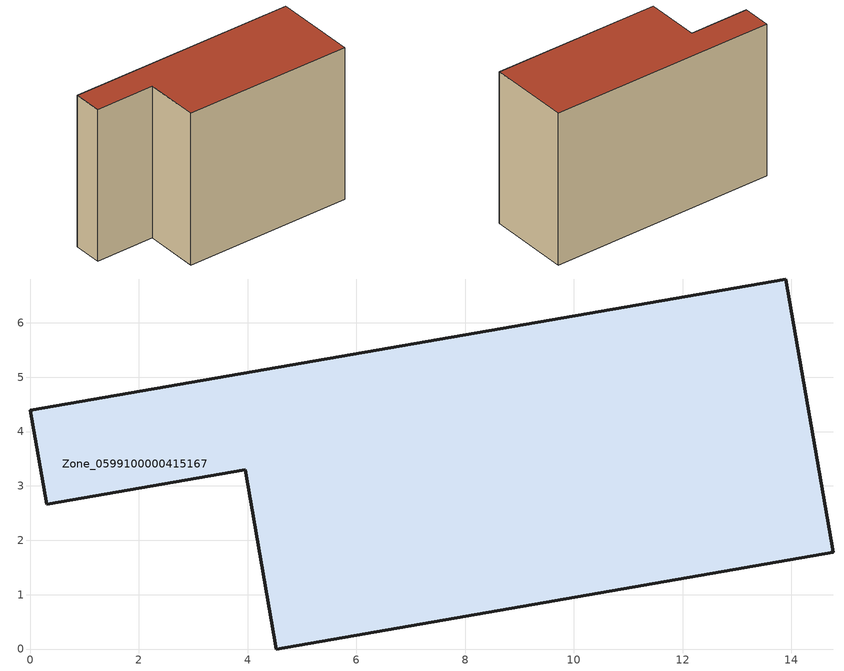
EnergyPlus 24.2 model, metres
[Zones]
Zone_0599100000415167
 floor ground (C_G): 3.95,3.29 0.3,2.66 0,4.39 13.89,6.8 14.77,1.78 4.52,0 z0.25
 wall outside (C_F): 13.89,6.8 0,4.39 0.3,2.66 3.95,3.29 4.52,0 14.77,1.78 13.89,6.8 z0.25:9.95
 roof outside (C_R): 4.52,0 14.77,1.78 13.89,6.8 0,4.39 0.3,2.66 3.95,3.29 z9.95
[BUILDING]
Pand.0599100000415167: North Axis=0; Terrain=City; Loads Convergence Tolerance Value=0.04; Temperature Convergence Tolerance Value=0.4; Solar Distribution=FullExterior; Maximum Number of Warmup Days=25; Minimum Number of Warmup Days=1
[Site:Location]
Rotterdam.The.Hague.AP_ZH_NLD Design_Conditions: Latitude=51.96; Longitude=4.45; Time Zone=1; Elevation=-4.5
[SITE:GROUNDTEMPERATURE:BUILDINGSURFACE]
18, 18, 18, 18, 18, 18, 18, 18, 18, 18, 18, 18
[MATERIAL] Thermal Absorptance=0.9; Solar Absorptance=0.7; Visible Absorptance=0.7
Name | Roughness | Thickness | Conductivity | Density | Specific Heat
G.TI.1992-2005 | MediumSmooth | 0.15 | 0.06 | 540 | 1210
F.TI.1992-2005 | Rough | 0.3 | 0.12 | 1920 | 840
R.TI.1992-2005 | MediumRough | 0.2 | 0.08 | 1500 | 1000
[CONSTRUCTION]
C_G: G.TI.1992-2005
C_F: F.TI.1992-2005
C_R: R.TI.1992-2005
[ZONE]
Zone_0599100000415167: Type=1; Multiplier=1; Ceiling Height=Autocalculate; Volume=Autocalculate; Floor Area=autocalculate; Part of Total Floor Area=Yes
[ZONEINFILTRATION:DESIGNFLOWRATE]
Infil_Zone_0599100000415167: Zone or ZoneList or Space or SpaceList=Zone_0599100000415167; Schedule=AlwaysOn; Design Flow Rate Calculation Method=Flow/Area; Flow Rate per Floor Area=0.0015; Constant Term Coefficient=1; Temperature Term Coefficient=0; Velocity Term Coefficient=0; Velocity Squared Term Coefficient=0
[HVACTEMPLATE:ZONE:IDEALLOADSAIRSYSTEM]
Zone_0599100000415167: Maximum Heating Supply Air Temperature=50; Minimum Cooling Supply Air Temperature=13; Maximum Heating Supply Air Humidity Ratio=0.0156; Minimum Cooling Supply Air Humidity Ratio=0.0077; Heating Limit=NoLimit; Cooling Limit=NoLimit; Dehumidification Control Type=ConstantSensibleHeatRatio; Cooling Sensible Heat Ratio=0.7; Dehumidification Setpoint=60; Humidification Control Type=None; Humidification Setpoint=30; Outdoor Air Method=None; Outdoor Air Flow Rate per Person=0.00944; Outdoor Air Flow Rate per Zone Floor Area=0; Outdoor Air Flow Rate per Zone=0; Demand Controlled Ventilation Type=None; Outdoor Air Economizer Type=NoEconomizer; Heat Recovery Type=None; Sensible Heat Recovery Effectiveness=0.7; Latent Heat Recovery Effectiveness=0.65
[ZONECONTROL:THERMOSTAT]
ThermostatControl_Zone_0599100000415167: Zone or ZoneList=Zone_0599100000415167; Control Type Schedule=DualSetpointControlType; Control 1=Thermostat_Zone_0599100000415167; Temperature Difference Between Cutout And Setpoint=0
[THERMOSTATSETPOINT:DUALSETPOINT]
Thermostat_Zone_0599100000415167: Heating Setpoint Temperature Schedule=HeatingSetpoint_Zone_0599100000415167; Cooling Setpoint Temperature Schedule=CoolingSetpoint_Zone_0599100000415167
[SCHEDULE:COMPACT]
HeatingSetpoint_Zone_0599100000415167: Through: 12/31, For: AllDays, Until: 24:00, 21
CoolingSetpoint_Zone_0599100000415167: Through: 12/31, For: AllDays, Until: 24:00, 24
DualSetpointControlType: Through: 12/31, For: AllDays, Until: 24:00, 4
AlwaysOn: Through: 12/31, For: AllDays, Until: 24:00, 1
